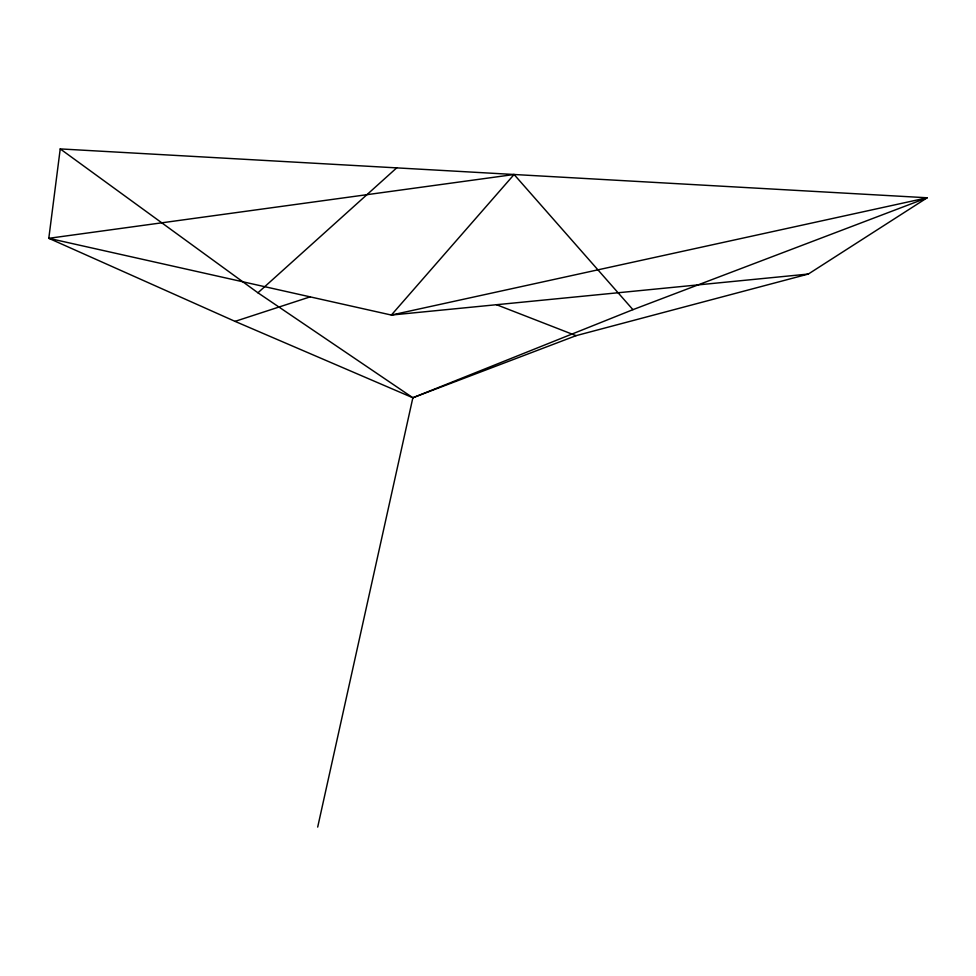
<?xml version="1.0" encoding="UTF-8"?>
<svg xmlns="http://www.w3.org/2000/svg" width="976" height="976" viewBox="0 0 976 976"><rect width="100%" height="100%" fill="white"/><g stroke="black" fill="none" stroke-linecap="round" stroke-linejoin="round"><path stroke-width="1.46" d="M60.231 148.913L48.8 238.315L235.045 321.372L412.86 397.757L576.072 335.659L808.323 274.049L927.2 197.774L60.231 148.913L257.932 292.788L412.86 397.757L632.936 309.66L927.2 197.774L391.364 315.053L48.8 238.315L514.084 174.497L632.936 309.66M317.688 827.087L412.86 397.757M514.084 174.497L391.364 315.053L808.323 274.049M257.932 292.788L396.707 167.872M235.045 321.372L310.161 296.863M496.516 304.707L576.072 335.659"/></g></svg>
